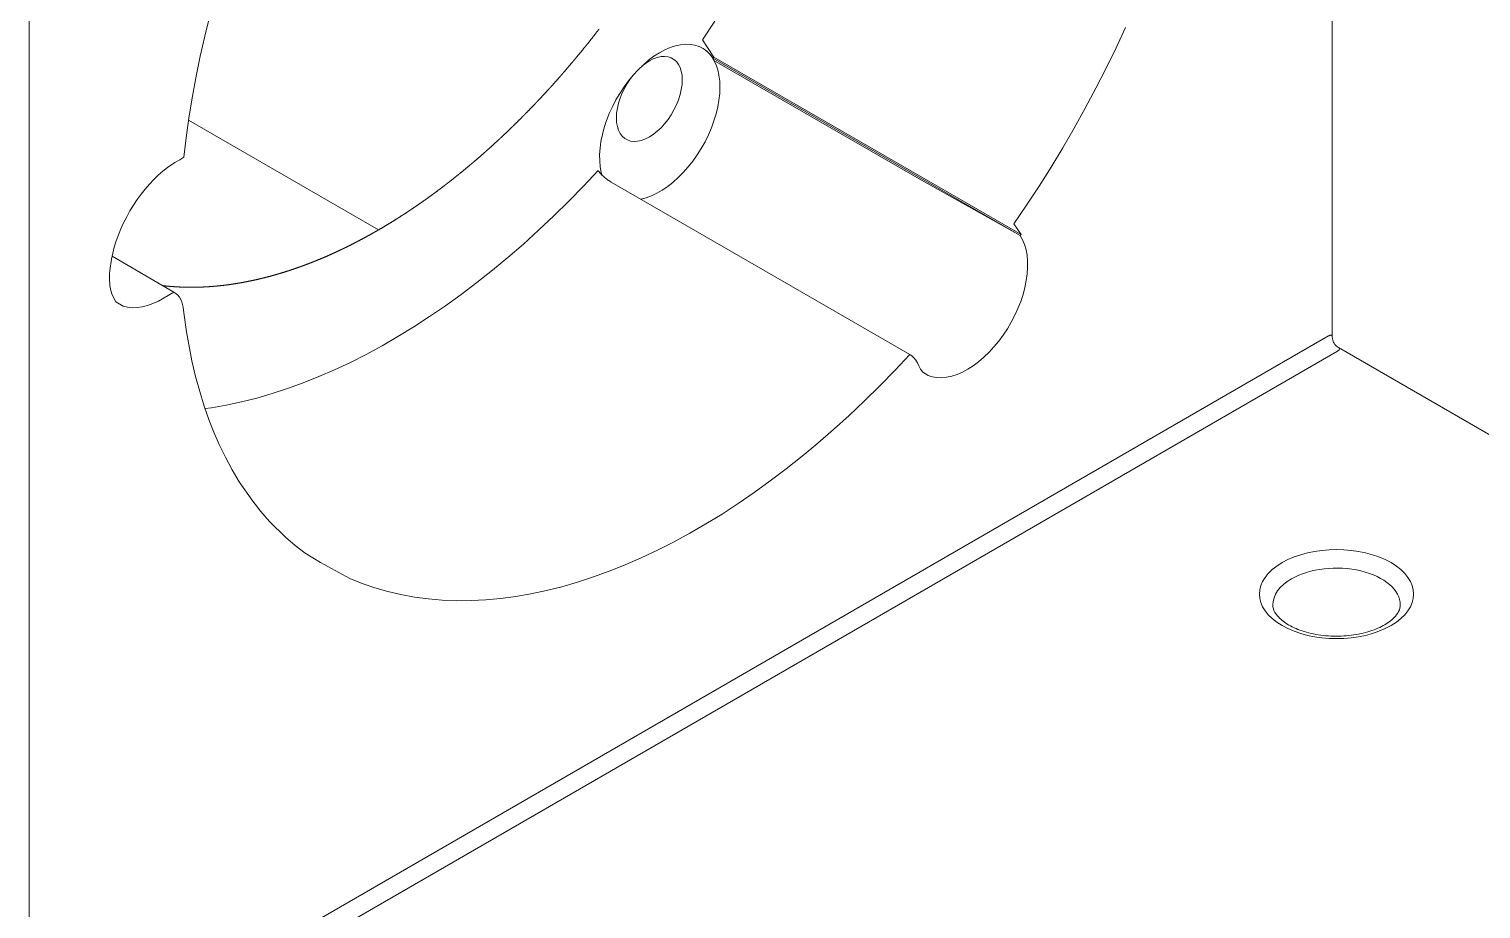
# Model space of a CAD drawing. Header units: inches. Extents: x 0 to 1256, y -61 to 0.
# Drawn here: x 650.61 to 662, y -45.9 to -39.01 of the extents above; entities that cross this region are included whole.
import ezdxf

# ---------------------------------------------------------------- set-up
doc = ezdxf.new("R2010")
doc.units = ezdxf.units.IN
doc.header["$LTSCALE"] = 2
doc.header["$MEASUREMENT"] = 0

msp = doc.modelspace()

# ---------------------------------------------------------------- linework, layer by layer
at = {"linetype": 'Continuous', "lineweight": 0, "extrusion": (8.89617e-17, 0.816497, 0.57735)}
for p, q in [((660.83231, -41.4209), (660.83231, -29.58749)), ((650.61375, -47.44908), (650.61375, -35.21477)), ((652.03187, -38.90603), (651.99241, -39.06427)), ((655.89292, -39.09382), (655.99173, -38.94779)), ((659.13677, -39.15683), (659.21153, -38.99703)), ((651.99241, -39.06427), (651.95643, -39.22178)), ((655.59871, -39.17266), (655.64087, -39.15446)), ((655.68237, -39.14097), (655.64087, -39.15446)), ((655.72289, -39.13232), (655.68237, -39.14097)), ((655.72289, -39.13232), (655.76211, -39.12854)), ((655.76211, -39.12854), (655.7997, -39.12972)), ((655.7997, -39.12972), (655.83537, -39.13578)), ((655.83537, -39.13578), (655.86882, -39.14672)), ((655.8661, -39.14583), (655.87256, -39.14862)), ((655.86882, -39.14672), (655.89979, -39.16241)), ((655.8924, -39.15867), (655.9099, -39.1697)), ((655.98228, -39.22837), (655.89292, -39.09382)), ((659.13677, -39.15683), (659.05897, -39.31569)), ((651.95643, -39.22178), (651.92395, -39.37843)), ((655.43045, -39.28908), (655.47178, -39.25385)), ((655.47738, -39.25833), (655.44626, -39.27846)), ((655.47178, -39.25385), (655.51383, -39.22256)), ((655.5085, -39.24253), (655.47738, -39.25833)), ((655.53917, -39.23132), (655.5085, -39.24253)), ((655.51383, -39.22256), (655.55625, -39.1954)), ((655.56894, -39.22484), (655.53917, -39.23132)), ((655.55625, -39.1954), (655.59871, -39.17266)), ((655.59737, -39.2232), (655.56894, -39.22484)), ((655.62405, -39.22641), (655.59737, -39.2232)), ((655.6486, -39.23445), (655.62405, -39.22641)), ((655.6486, -39.23445), (655.67064, -39.24718)), ((655.67064, -39.24718), (655.68987, -39.26442)), ((655.68987, -39.26442), (655.706, -39.28591)), ((655.89979, -39.16241), (655.92802, -39.18278)), ((655.94073, -39.1955), (655.91688, -39.17474)), ((655.9533, -39.20762), (655.92802, -39.18278)), ((655.94073, -39.1955), (655.92802, -39.18278)), ((655.96413, -39.22293), (655.94073, -39.1955)), ((655.9533, -39.20762), (655.94073, -39.1955)), ((655.9533, -39.20762), (655.97541, -39.23673)), ((655.9533, -39.20762), (655.96413, -39.22293)), ((655.96413, -39.22293), (655.98425, -39.25448)), ((655.97541, -39.23673), (655.96413, -39.22293)), ((655.98228, -39.22837), (655.97541, -39.23673)), ((655.97541, -39.23673), (658.38522, -40.62803)), ((655.97541, -39.23673), (655.98425, -39.25448)), ((655.98228, -39.22837), (658.39208, -40.61967)), ((655.98425, -39.25448), (657.59265, -40.18308)), ((655.98425, -39.25448), (656.00095, -39.28994)), ((651.92395, -39.37843), (651.89502, -39.53409)), ((655.31403, -39.41521), (655.35125, -39.37008)), ((655.34324, -39.3798), (655.33071, -39.39578)), ((655.35125, -39.37008), (655.39016, -39.32792)), ((655.39016, -39.32792), (655.43045, -39.28908)), ((655.44626, -39.27846), (655.41983, -39.29932)), ((655.706, -39.28591), (655.7188, -39.31136)), ((655.72807, -39.34037), (655.7188, -39.31136)), ((655.73369, -39.37255), (655.72807, -39.34037)), ((655.73558, -39.4074), (655.73369, -39.37255)), ((656.00095, -39.28994), (656.01407, -39.32901)), ((656.01407, -39.32901), (656.02352, -39.37137)), ((656.02922, -39.41668), (656.02352, -39.37137)), ((659.05897, -39.31569), (658.97821, -39.47348)), ((655.24582, -39.51294), (655.27879, -39.46296)), ((655.26489, -39.50978), (655.28412, -39.47034)), ((655.27879, -39.46296), (655.31403, -39.41521)), ((655.30617, -39.43215), (655.28412, -39.47034)), ((655.33071, -39.39578), (655.30617, -39.43215)), ((655.72807, -39.48308), (655.7188, -39.5228)), ((655.73369, -39.44442), (655.72807, -39.48308)), ((655.73558, -39.4074), (655.73369, -39.44442)), ((656.02922, -39.41668), (656.03113, -39.46457)), ((656.03113, -39.46457), (656.02922, -39.51467)), ((658.97821, -39.47348), (658.89455, -39.63006)), ((651.89502, -39.53409), (651.86964, -39.68863)), ((655.18773, -39.61795), (655.21539, -39.56474)), ((655.21539, -39.56474), (655.24582, -39.51294)), ((655.23597, -39.59012), (655.22669, -39.62985)), ((655.23597, -39.59012), (655.24876, -39.5499)), ((655.24876, -39.5499), (655.26489, -39.50978)), ((655.68987, -39.60314), (655.67064, -39.64259)), ((655.706, -39.56302), (655.68987, -39.60314)), ((655.7188, -39.5228), (655.706, -39.56302)), ((656.02352, -39.56658), (656.01407, -39.61983)), ((656.02922, -39.51467), (656.02352, -39.56658)), ((651.86964, -39.68863), (651.84785, -39.84189)), ((651.86465, -39.72374), (653.35352, -40.58334)), ((655.12356, -39.78171), (655.14164, -39.72687)), ((655.14164, -39.72687), (655.16308, -39.67216)), ((655.16308, -39.67216), (655.18773, -39.61795)), ((655.21919, -39.70553), (655.22107, -39.66851)), ((655.22107, -39.74038), (655.21919, -39.70553)), ((655.22107, -39.66851), (655.22669, -39.62985)), ((655.62405, -39.71715), (655.59737, -39.75118)), ((655.6486, -39.68078), (655.62405, -39.71715)), ((655.67064, -39.64259), (655.6486, -39.68078)), ((655.98425, -39.72879), (655.96413, -39.78361)), ((656.00095, -39.67406), (655.98425, -39.72879)), ((656.01407, -39.61983), (656.00095, -39.67406)), ((658.89455, -39.63006), (658.80809, -39.78527)), ((651.84785, -39.84189), (651.82766, -40.01444)), ((655.0981, -39.88993), (655.10901, -39.8362)), ((655.10901, -39.8362), (655.12356, -39.78171)), ((655.22669, -39.77255), (655.22107, -39.74038)), ((655.23597, -39.80156), (655.22669, -39.77255)), ((655.24876, -39.82701), (655.23597, -39.80156)), ((655.26489, -39.8485), (655.24876, -39.82701)), ((655.47738, -39.8546), (655.5085, -39.83447)), ((655.5085, -39.83447), (655.53917, -39.81026)), ((655.53917, -39.81026), (655.56894, -39.78236)), ((655.56894, -39.78236), (655.59737, -39.75118)), ((655.94073, -39.83804), (655.91424, -39.89169)), ((655.96413, -39.78361), (655.94073, -39.83804)), ((658.80809, -39.78527), (658.71888, -39.93897)), ((655.0875, -39.99329), (655.09091, -39.94242)), ((655.09091, -39.94242), (655.0981, -39.88993)), ((655.28412, -39.86575), (655.26489, -39.8485)), ((655.30617, -39.87848), (655.28412, -39.86575)), ((655.33071, -39.88651), (655.30617, -39.87848)), ((655.33071, -39.88651), (655.35739, -39.88973)), ((655.35739, -39.88973), (655.38583, -39.88808)), ((655.38583, -39.88808), (655.41559, -39.88161)), ((655.41559, -39.88161), (655.44626, -39.8704)), ((655.44626, -39.8704), (655.47738, -39.8546)), ((655.88489, -39.94407), (655.85291, -39.99482)), ((655.91424, -39.89169), (655.88489, -39.94407)), ((658.71888, -39.93897), (658.62703, -40.09102)), ((651.69883, -40.09387), (651.75565, -40.05526)), ((651.79504, -40.03332), (651.75565, -40.05526)), ((651.82766, -40.01444), (651.79504, -40.03332)), ((655.08791, -40.04212), (655.0875, -39.99329)), ((655.09212, -40.0885), (655.08791, -40.04212)), ((655.81854, -40.04348), (655.78208, -40.08969)), ((655.85291, -39.99482), (655.81854, -40.04348)), ((651.62644, -40.15475), (651.59127, -40.18886)), ((651.66235, -40.12304), (651.62644, -40.15475)), ((651.69883, -40.09387), (651.66235, -40.12304)), ((655.07593, -40.11846), (654.96128, -40.24033)), ((655.07593, -40.11846), (655.0795, -40.12349)), ((655.0795, -40.12349), (655.08384, -40.12908)), ((655.08384, -40.12908), (655.08875, -40.13492)), ((655.08875, -40.13492), (655.09395, -40.14075)), ((655.10011, -40.13206), (655.09212, -40.0885)), ((655.09395, -40.14075), (655.09971, -40.14677)), ((655.09971, -40.14677), (655.10614, -40.15313)), ((655.10624, -40.15322), (655.10011, -40.13206)), ((655.10614, -40.15313), (655.11292, -40.15957)), ((655.11292, -40.15957), (655.11973, -40.16574)), ((655.11973, -40.16574), (655.12679, -40.1718)), ((655.12679, -40.1718), (655.13434, -40.17801)), ((655.13434, -40.17801), (655.14199, -40.18404)), ((655.14199, -40.18404), (655.14936, -40.1896)), ((655.66311, -40.20994), (655.70405, -40.17325)), ((655.74382, -40.13305), (655.70405, -40.17325)), ((655.78208, -40.08969), (655.74382, -40.13305)), ((657.59265, -40.18308), (658.38522, -40.62803)), ((658.62703, -40.09102), (658.53262, -40.24127)), ((651.52382, -40.26368), (651.49186, -40.304)), ((651.55701, -40.22524), (651.52382, -40.26368)), ((651.59127, -40.18886), (651.55701, -40.22524)), ((654.96128, -40.24033), (654.8452, -40.35893)), ((655.14936, -40.1896), (655.15666, -40.1948)), ((655.15666, -40.1948), (655.16418, -40.19988)), ((655.16418, -40.19988), (655.17152, -40.20461)), ((655.1783, -40.20868), (655.17152, -40.20461)), ((655.1783, -40.20868), (657.51926, -41.56023)), ((655.49423, -40.31618), (655.53654, -40.29617)), ((655.53654, -40.29617), (655.57901, -40.27165)), ((655.57901, -40.27165), (655.62131, -40.24281)), ((655.62131, -40.24281), (655.66311, -40.20994)), ((658.43572, -40.38962), (658.53262, -40.24127)), ((651.43224, -40.38954), (651.40486, -40.43435)), ((651.46129, -40.34602), (651.43224, -40.38954)), ((651.49186, -40.304), (651.46129, -40.34602)), ((654.8452, -40.35893), (654.72781, -40.47416)), ((655.40988, -40.34238), (655.4115, -40.34215)), ((655.4115, -40.34215), (655.45244, -40.33157)), ((655.45244, -40.33157), (655.49423, -40.31618)), ((658.43572, -40.38962), (658.33643, -40.53589)), ((651.35562, -40.52695), (651.33399, -40.57432)), ((651.37928, -40.48022), (651.35562, -40.52695)), ((651.40486, -40.43435), (651.37928, -40.48022)), ((654.72781, -40.47416), (654.60921, -40.58592)), ((651.29723, -40.67004), (651.3145, -40.62209)), ((651.33399, -40.57432), (651.3145, -40.62209)), ((654.60921, -40.58592), (654.48953, -40.6941)), ((658.39208, -40.61967), (658.33643, -40.53589)), ((658.38522, -40.62803), (658.39208, -40.61967)), ((658.38522, -40.62803), (658.40398, -40.66118)), ((651.26971, -40.76557), (651.28228, -40.71795)), ((651.28228, -40.71795), (651.29723, -40.67004)), ((654.48953, -40.6941), (654.36886, -40.79859)), ((658.40398, -40.66118), (658.41925, -40.69813)), ((658.41925, -40.69813), (658.43091, -40.73854)), ((658.43091, -40.73854), (658.43886, -40.78213)), ((651.24721, -40.90108), (651.25958, -40.8127)), ((651.25958, -40.8127), (651.26971, -40.76557)), ((651.26449, -40.78986), (651.74999, -41.07016)), ((654.36886, -40.79859), (654.24733, -40.89928)), ((658.43886, -40.78213), (658.44304, -40.82851)), ((658.44342, -40.8773), (658.44304, -40.82851)), ((651.24721, -40.90108), (651.24562, -40.92857)), ((651.24562, -40.92857), (651.24562, -40.96997)), ((651.24761, -41.01868), (651.24562, -40.96997)), ((654.24733, -40.89928), (654.12504, -40.99612)), ((658.42186, -41.03433), (658.43279, -40.98065)), ((658.43999, -40.92815), (658.43279, -40.98065)), ((658.43999, -40.92815), (658.44342, -40.8773)), ((651.24761, -41.01868), (651.25585, -41.05921)), ((651.25585, -41.05921), (651.26532, -41.09234)), ((651.29548, -41.14697), (651.26532, -41.09234)), ((651.62757, -41.14084), (651.74999, -41.07016)), ((651.74999, -41.07016), (651.766, -41.08118)), ((651.766, -41.08118), (651.78023, -41.09465)), ((651.78023, -41.09465), (651.79267, -41.11038)), ((654.00212, -41.089), (653.87867, -41.17782)), ((654.12504, -40.99612), (654.00212, -41.089)), ((658.4073, -41.0888), (658.38922, -41.1436)), ((658.4073, -41.0888), (658.42186, -41.03433)), ((651.29548, -41.14697), (651.35215, -41.17969)), ((651.35215, -41.17969), (651.38656, -41.18872)), ((651.38656, -41.18872), (651.42309, -41.19286)), ((651.42309, -41.19286), (651.46142, -41.19205)), ((651.46142, -41.19205), (651.50127, -41.18632)), ((651.50127, -41.18632), (651.54229, -41.17571)), ((651.54229, -41.17571), (651.58417, -41.16028)), ((651.62771, -41.14093), (651.58417, -41.16028)), ((651.79267, -41.11038), (651.80319, -41.12806)), ((651.80319, -41.12806), (651.81171, -41.14727)), ((651.81171, -41.14727), (651.81831, -41.16777)), ((651.82306, -41.18925), (651.81831, -41.16777)), ((651.82604, -41.21146), (651.82306, -41.18925)), ((653.87867, -41.17782), (653.75481, -41.26248)), ((658.36777, -41.1983), (658.34313, -41.25246)), ((658.38922, -41.1436), (658.36777, -41.1983)), ((651.83082, -41.25215), (651.82604, -41.21146)), ((651.84897, -41.38276), (651.83082, -41.25215)), ((653.75481, -41.26248), (653.63067, -41.34294)), ((658.28506, -41.3574), (658.31548, -41.30563)), ((658.31548, -41.30563), (658.34313, -41.25246)), ((650.61375, -47.29731), (660.8038, -41.41409)), ((651.89145, -41.61024), (651.84897, -41.38276)), ((653.50635, -41.41911), (653.38197, -41.49092)), ((653.63067, -41.34294), (653.50635, -41.41911)), ((658.2521, -41.40736), (658.21688, -41.45508)), ((658.2521, -41.40736), (658.28506, -41.3574)), ((660.8038, -41.41409), (660.8071, -41.41228)), ((660.8071, -41.41228), (660.81022, -41.41077)), ((660.81316, -41.40956), (660.81022, -41.41077)), ((660.81316, -41.40956), (660.81591, -41.40863)), ((660.81591, -41.40863), (660.81847, -41.408)), ((660.81847, -41.408), (660.82083, -41.40767)), ((660.82083, -41.40767), (660.82492, -41.40796)), ((660.82492, -41.40796), (660.82814, -41.40944)), ((660.82814, -41.40944), (660.83045, -41.41209)), ((660.83185, -41.41594), (660.83045, -41.41209)), ((660.83185, -41.41594), (660.83231, -41.4209)), ((660.83244, -41.42627), (660.83231, -41.4209)), ((660.83302, -41.43282), (660.83244, -41.42627)), ((660.83406, -41.43932), (660.83302, -41.43282)), ((650.68261, -47.41657), (660.87265, -41.53334)), ((653.38197, -41.49092), (653.25765, -41.55831)), ((658.10052, -41.58115), (658.14078, -41.54232)), ((658.14078, -41.54232), (658.17967, -41.50019)), ((658.21688, -41.45508), (658.17967, -41.50019)), ((660.83551, -41.44573), (660.83406, -41.43932)), ((660.83802, -41.45383), (660.83551, -41.44573)), ((660.83802, -41.45383), (660.84033, -41.45966)), ((660.84033, -41.45966), (660.84301, -41.46532)), ((660.84301, -41.46532), (660.84605, -41.47081)), ((660.84605, -41.47081), (660.84943, -41.47608)), ((660.84943, -41.47608), (660.85315, -41.48114)), ((660.85315, -41.48114), (660.85718, -41.48595)), ((660.85718, -41.48595), (660.86152, -41.49048)), ((660.86152, -41.49048), (660.86614, -41.49471)), ((660.87381, -41.50069), (660.86614, -41.49471)), ((660.87265, -41.53334), (660.87586, -41.53139)), ((660.87381, -41.50069), (660.88101, -41.50524)), ((660.87586, -41.53139), (660.87873, -41.52944)), ((660.87873, -41.52944), (660.88126, -41.5275)), ((660.88101, -41.50524), (660.88508, -41.50812)), ((660.88101, -41.50524), (666.54997, -44.77822)), ((660.88126, -41.5275), (660.88344, -41.52559)), ((660.88525, -41.52368), (660.88344, -41.52559)), ((660.88508, -41.50812), (660.8877, -41.51126)), ((660.88672, -41.5218), (660.88525, -41.52368)), ((660.88852, -41.51812), (660.88672, -41.5218)), ((660.8877, -41.51126), (660.88884, -41.51459)), ((660.88884, -41.51459), (660.88852, -41.51812)), ((651.92015, -41.73148), (651.89145, -41.61024)), ((653.00965, -41.6795), (653.13351, -41.62118)), ((653.13351, -41.62118), (653.25765, -41.55831)), ((657.40252, -41.68456), (657.51926, -41.56023)), ((657.51926, -41.56023), (657.5358, -41.57013)), ((657.5358, -41.57013), (657.55237, -41.58582)), ((657.55237, -41.58582), (657.56721, -41.60466)), ((657.5801, -41.62588), (657.56721, -41.60466)), ((657.5801, -41.62588), (657.5911, -41.6489)), ((657.5911, -41.6489), (657.60322, -41.6747)), ((657.97479, -41.67479), (658.01719, -41.64765)), ((658.01719, -41.64765), (658.05921, -41.61637)), ((658.05921, -41.61637), (658.10052, -41.58115)), ((651.95236, -41.84965), (651.92015, -41.73148)), ((652.76328, -41.78229), (652.88621, -41.73323)), ((652.88621, -41.73323), (653.00965, -41.6795)), ((657.40252, -41.68456), (657.28432, -41.80555)), ((657.60322, -41.6747), (657.6206, -41.69889)), ((657.66234, -41.72365), (657.6206, -41.69889)), ((657.66234, -41.72365), (657.69579, -41.73455)), ((657.69579, -41.73455), (657.73145, -41.74057)), ((657.73145, -41.74057), (657.76903, -41.74169)), ((657.76903, -41.74169), (657.80823, -41.7379)), ((657.80823, -41.7379), (657.84873, -41.72924)), ((657.84873, -41.72924), (657.89022, -41.71575)), ((657.89022, -41.71575), (657.93235, -41.69755)), ((657.93235, -41.69755), (657.97479, -41.67479)), ((651.98804, -41.96465), (651.95236, -41.84965)), ((652.3988, -41.9011), (652.51947, -41.86627)), ((652.51947, -41.86627), (652.641, -41.82666)), ((652.641, -41.82666), (652.76328, -41.78229)), ((652.02717, -42.07639), (651.98804, -41.96465)), ((651.99448, -41.98306), (652.04314, -41.97659)), ((652.04314, -41.97659), (652.16053, -41.95628)), ((652.16053, -41.95628), (652.27912, -41.93112)), ((652.27912, -41.93112), (652.3988, -41.9011)), ((657.16477, -41.92313), (657.04399, -42.03714)), ((652.06341, -42.16871), (652.02717, -42.07639)), ((657.04399, -42.03714), (656.9221, -42.14753)), ((652.10522, -42.26423), (652.06341, -42.16871)), ((656.79919, -42.25414), (656.9221, -42.14753)), ((652.15433, -42.36528), (652.10522, -42.26423)), ((656.6754, -42.3569), (656.79919, -42.25414)), ((652.20672, -42.46272), (652.15433, -42.36528)), ((652.26235, -42.55643), (652.20672, -42.46272)), ((656.42561, -42.55046), (656.55083, -42.45571)), ((656.55083, -42.45571), (656.6754, -42.3569)), ((652.26235, -42.55643), (652.36722, -42.70834)), ((656.29985, -42.64108), (656.42561, -42.55046)), ((656.17368, -42.72751), (656.29985, -42.64108)), ((652.43212, -42.79026), (652.36722, -42.70834)), ((652.50004, -42.8682), (652.43212, -42.79026)), ((656.0472, -42.80961), (656.17368, -42.72751)), ((652.62412, -42.99059), (652.50004, -42.8682)), ((655.79381, -42.96059), (655.92054, -42.88733)), ((655.92054, -42.88733), (656.0472, -42.80961)), ((652.70063, -43.05601), (652.62412, -42.99059)), ((655.54066, -43.09352), (655.66715, -43.02935)), ((655.66715, -43.02935), (655.79381, -42.96059)), ((652.77991, -43.11719), (652.70063, -43.05601)), ((652.77991, -43.11719), (652.8994, -43.19031)), ((655.41446, -43.15304), (655.54066, -43.09352)), ((652.8994, -43.19031), (653.12962, -43.31486)), ((655.03883, -43.30319), (655.16343, -43.25792)), ((655.16343, -43.25792), (655.28868, -43.20785)), ((655.28868, -43.20785), (655.41446, -43.15304)), ((653.12962, -43.31486), (653.22615, -43.35394)), ((653.22615, -43.35394), (653.32516, -43.38811)), ((654.79204, -43.37914), (654.915, -43.34362)), ((654.915, -43.34362), (655.03883, -43.30319)), ((653.32516, -43.38811), (653.42654, -43.41736)), ((653.42654, -43.41736), (653.5302, -43.44169)), ((653.5302, -43.44169), (653.63606, -43.46101)), ((653.63606, -43.46101), (653.74399, -43.47535)), ((653.74399, -43.47535), (653.85392, -43.48469)), ((653.85392, -43.48469), (653.96573, -43.48903)), ((654.07931, -43.48833), (654.19457, -43.48263)), ((654.19457, -43.48263), (654.31138, -43.47189)), ((654.31138, -43.47189), (654.42965, -43.45618)), ((654.42965, -43.45618), (654.54926, -43.43546)), ((654.54926, -43.43546), (654.67009, -43.40978)), ((654.67009, -43.40978), (654.79204, -43.37914)), ((653.96573, -43.48903), (654.07931, -43.48833))]:
    msp.add_line(p, q, dxfattribs=at)
msp.add_line((657.16477, -41.92313), (657.28432, -41.80555))
at = {"linetype": 'Continuous', "lineweight": 0}
msp.add_ellipse((660.86558, -43.43732), major_axis=(0.60438, 0), ratio=0.57735027, start_param=-3.926990816987241, end_param=2.356194490192345, dxfattribs=at)
at = {"linetype": 'Continuous', "lineweight": 0, "extrusion": (1.70049e-16, 1.66533e-16, -1)}
msp.add_ellipse((660.86558, -43.52253), major_axis=(0.50002, 0), ratio=0.57735027, start_param=-2.35619449, end_param=0, dxfattribs=at)
at = {"linetype": 'Continuous', "lineweight": 0, "extrusion": (-1.77178e-17, 2.22045e-16, -1)}
msp.add_ellipse((660.86558, -43.52253), major_axis=(-0.50002, 0), ratio=0.57735027, start_param=0, end_param=0.78539816, dxfattribs=at)
at = {"linetype": 'Continuous', "lineweight": 0}
for points, weights in [([(655.06388, -39.03419), (655.02861, -39.08021), (654.99229, -39.1252)], [0.999293194274, 0.999165872022, 0.999200530982]), ([(655.08344, -39.00917), (655.0737, -39.02171), (655.06388, -39.03419)], [0.999259663776, 0.999270400927, 0.999293232575]), ([(654.97076, -39.15166), (654.93559, -39.19573), (654.89943, -39.23877)], [0.999235039224, 0.99911008391, 0.999140042949]), ([(654.99229, -39.1252), (654.98157, -39.13848), (654.97076, -39.15166)], [0.999200248824, 0.999210616904, 0.999235087789]), ([(654.87587, -39.26658), (654.84087, -39.30867), (654.80496, -39.34974)], [0.999175733881, 0.999053413971, 0.99907899632]), ([(654.89943, -39.23877), (654.8877, -39.25273), (654.87587, -39.26658)], [0.999140085859, 0.999149783529, 0.9991757852]), ([(654.77931, -39.37883), (654.74455, -39.41893), (654.70895, -39.45804)], [0.999115837535, 0.99899633362, 0.999017866564]), ([(654.80496, -39.34974), (654.79219, -39.36435), (654.77931, -39.37883)], [0.999079102545, 0.999088146498, 0.999115893272]), ([(654.68118, -39.48827), (654.64677, -39.52636), (654.61159, -39.56347)], [0.999055807216, 0.998938085978, 0.998954381992]), ([(654.70895, -39.45804), (654.69513, -39.47323), (654.68118, -39.48827)], [0.999018274319, 0.999026432578, 0.999055862621]), ([(654.5816, -39.59479), (654.54758, -39.63089), (654.51285, -39.66604)], [0.998992271927, 0.998878002939, 0.998891091264]), ([(654.61159, -39.56347), (654.59666, -39.57922), (654.5816, -39.59479)], [0.998953705086, 0.998960959145, 0.998992343793]), ([(654.48066, -39.69827), (654.44714, -39.73236), (654.41298, -39.76552)], [0.998930200364, 0.998817916491, 0.998826141269]), ([(654.51285, -39.66604), (654.49683, -39.68226), (654.48066, -39.69827)], [0.998891857503, 0.998897511191, 0.998930265876]), ([(654.3785, -39.7986), (654.34556, -39.83067), (654.31203, -39.86185)], [0.998864745587, 0.998755097419, 0.998759171521]), ([(654.41298, -39.76552), (654.39582, -39.78218), (654.3785, -39.7986)], [0.998826276923, 0.99883034046, 0.998864811892]), ([(654.21003, -39.955), (654.19055, -39.97233), (654.17088, -39.98936)], [0.998692623615, 0.998692919771, 0.998730925672]), ([(654.2752, -39.89566), (654.24288, -39.92576), (654.21003, -39.955)], [0.998797533187, 0.998691225047, 0.99869213622]), ([(654.31203, -39.86185), (654.2937, -39.87889), (654.2752, -39.89566)], [0.998758459666, 0.998761043567, 0.998797614035]), ([(654.10719, -40.04478), (654.08653, -40.06236), (654.06567, -40.07958)], [0.998623330716, 0.998621734335, 0.998661905533]), ([(654.17088, -39.98936), (654.13928, -40.01749), (654.10719, -40.04478)], [0.998730844229, 0.998627109266, 0.998624061859]), ([(653.95965, -40.16623), (653.9296, -40.19054), (653.89917, -40.21408)], [0.9985945836, 0.998497161107, 0.998488064512]), ([(654.00349, -40.1312), (653.98167, -40.14891), (653.95965, -40.16623)], [0.998557396655, 0.998553073313, 0.998594676244]), ([(654.06567, -40.07958), (654.03479, -40.10579), (654.00349, -40.1312)], [0.998661812054, 0.99856182931, 0.998556367103]), ([(653.79423, -40.2934), (653.77008, -40.31117), (653.74572, -40.32844)], [0.998419944876, 0.998410003439, 0.998455144502]), ([(653.85296, -40.24922), (653.82376, -40.27167), (653.79423, -40.2934)], [0.998524657072, 0.998430606387, 0.998419013744]), ([(653.89917, -40.21408), (653.87618, -40.23187), (653.85296, -40.24922)], [0.998487094016, 0.998480705736, 0.99852476304]), ([(653.63804, -40.40381), (653.61073, -40.42268), (653.58316, -40.4409)], [0.998383586665, 0.998295607126, 0.998278583514]), ([(653.68889, -40.36902), (653.66357, -40.38669), (653.63804, -40.40381)], [0.998348789379, 0.998336190649, 0.998383702582]), ([(653.74572, -40.32844), (653.71745, -40.34907), (653.68889, -40.36902)], [0.998455038495, 0.998363911562, 0.998349365399]), ([(653.47717, -40.50896), (653.44961, -40.52616), (653.42181, -40.54269)], [0.998209346287, 0.99818960451, 0.998240598058]), ([(653.53003, -40.47526), (653.50371, -40.49241), (653.47717, -40.50896)], [0.998311122031, 0.998226991362, 0.998208427671]), ([(653.58316, -40.4409), (653.55671, -40.45838), (653.53003, -40.47526)], [0.998278342563, 0.998262128992, 0.998311241542]), ([(653.26494, -40.63333), (653.2352, -40.64967), (653.20522, -40.66522)], [0.998066558211, 0.998039365162, 0.998094542838]), ([(653.3135, -40.60603), (653.2893, -40.61994), (653.26494, -40.63333)], [0.998168207064, 0.998090234702, 0.998067549409]), ([(653.35352, -40.58334), (653.33357, -40.59486), (653.3135, -40.60603)], [0.998131496895, 0.998131496895, 0.998168342728]), ([(653.42181, -40.54269), (653.38784, -40.56353), (653.35352, -40.58334)], [0.998240475356, 0.998131496895, 0.998131496895]), ([(653.05295, -40.74164), (653.0212, -40.75671), (652.98922, -40.77086)], [0.997927692037, 0.997891702581, 0.997950421256]), ([(653.09708, -40.72018), (653.07508, -40.73113), (653.05295, -40.74164)], [0.998022649838, 0.997951806378, 0.997926972919]), ([(653.15885, -40.68953), (653.12809, -40.70528), (653.09708, -40.72018)], [0.997996995, 0.997965683136, 0.998022794206]), ([(653.20522, -40.66522), (653.1821, -40.67762), (653.15885, -40.68953)], [0.998094400787, 0.99802028317, 0.99799671472]), ([(652.77475, -40.85912), (652.75619, -40.86618), (652.73757, -40.8729)], [0.997803971486, 0.997743081939, 0.997715762735]), ([(652.84218, -40.83338), (652.80858, -40.84679), (652.77475, -40.85912)], [0.997787465219, 0.997741821788, 0.997804136186]), ([(652.88173, -40.81719), (652.862, -40.82547), (652.84218, -40.83338)], [0.997876617067, 0.997812556415, 0.997786052644]), ([(652.94739, -40.78959), (652.91468, -40.80389), (652.88173, -40.81719)], [0.997855362792, 0.997815415686, 0.9978767748]), ([(652.98922, -40.77086), (652.96835, -40.78043), (652.94739, -40.78959)], [0.99795026983, 0.997882636093, 0.997856625138]), ([(652.35417, -40.98202), (652.31647, -40.99017), (652.27861, -40.9968)], [0.997514035866, 0.997387546437, 0.997409038311]), ([(652.42771, -40.96567), (652.39102, -40.97455), (652.35417, -40.98202)], [0.997509315731, 0.997443381016, 0.997514225279]), ([(652.45798, -40.9581), (652.44286, -40.962), (652.42771, -40.96567)], [0.997585132886, 0.997534858095, 0.997507915638]), ([(652.53021, -40.93909), (652.49419, -40.94925), (652.45798, -40.9581)], [0.997575863754, 0.99751587201, 0.997585303108]), ([(652.56276, -40.92962), (652.5465, -40.93449), (652.53021, -40.93909)], [0.997657842443, 0.997604016024, 0.997576685563]), ([(652.6335, -40.90816), (652.59823, -40.91951), (652.56276, -40.92962)], [0.997646589456, 0.997591265144, 0.99765801949]), ([(652.66839, -40.89662), (652.65097, -40.90254), (652.6335, -40.90816)], [0.997729500905, 0.997672447607, 0.99764534995]), ([(652.73757, -40.8729), (652.70309, -40.88533), (652.66839, -40.89662)], [0.997714142115, 0.997664378661, 0.997729669158]), ([(651.66398, -41.02012), (651.66357, -41.02007), (651.66315, -41.02003)], [0.997024743068, 0.997023219206, 0.997021717278]), ([(651.67795, -41.02174), (651.67096, -41.02096), (651.66398, -41.02012)], [0.997000191189, 0.997009540729, 0.997024948305]), ([(651.7579, -41.02861), (651.71791, -41.0262), (651.67795, -41.02174)], [0.997091396258, 0.996946178926, 0.996999106593]), ([(651.77389, -41.02965), (651.76589, -41.02917), (651.7579, -41.02861)], [0.997064891078, 0.997074413875, 0.997091577268]), ([(651.85341, -41.03245), (651.81366, -41.03203), (651.77389, -41.02965)], [0.997159159971, 0.997017081906, 0.997063993426]), ([(651.87156, -41.03273), (651.86249, -41.03264), (651.85341, -41.03245)], [0.997130757565, 0.997140328951, 0.997159404289]), ([(651.95085, -41.03165), (651.91123, -41.03313), (651.87156, -41.03273)], [0.997228676991, 0.997089581224, 0.997132084213]), ([(651.97113, -41.03099), (651.96099, -41.03137), (651.95085, -41.03165)], [0.997198892275, 0.997208129887, 0.9972288608]), ([(652.04966, -41.02619), (652.01044, -41.02948), (651.97113, -41.03099)], [0.997299995949, 0.997163598081, 0.997199927402]), ([(652.07218, -41.02441), (652.06093, -41.02537), (652.04966, -41.02619)], [0.99726826676, 0.997277357863, 0.99730020138]), ([(652.1499, -41.01609), (652.11109, -41.0211), (652.07218, -41.02441)], [0.997369827118, 0.99723599699, 0.9972665953]), ([(652.17475, -41.01301), (652.16233, -41.01463), (652.1499, -41.01609)], [0.997337337504, 0.997345509492, 0.997369991222]), ([(652.25144, -41.00136), (652.21316, -41.00798), (652.17475, -41.01301)], [0.997442802812, 0.997312963529, 0.997339141794]), ([(652.27861, -40.9968), (652.26503, -40.99918), (652.25144, -41.00136)], [0.99740867832, 0.997416321078, 0.99744299532])]:
    msp.add_rational_spline(points, weights, degree=2, dxfattribs=at)
msp.add_open_spline([(661.3656, -43.52253), (661.3656, -43.53858), (661.36192, -43.55498), (661.3408, -43.59639), (661.31983, -43.62222), (661.26183, -43.66774), (661.22857, -43.68754), (661.15053, -43.72185), (661.10569, -43.73632), (661.00837, -43.75762), (660.95577, -43.7643), (660.84868, -43.7685), (660.7942, -43.76594), (660.68993, -43.75187), (660.64014, -43.74039), (660.55121, -43.71058), (660.51193, -43.69236), (660.44774, -43.65285), (660.42263, -43.63166), (660.38612, -43.58998), (660.37535, -43.56989), (660.36693, -43.54177), (660.36555, -43.53213), (660.36555, -43.52253)], degree=3, knots=[5.49778714, 5.49778714, 5.49778714, 5.49778714, 5.78412846, 5.78412846, 6.1320696, 6.1320696, 6.41776841, 6.41776841, 6.70614355, 6.70614355, 7.00067565, 7.00067565, 7.29821602, 7.29821602, 7.59460554, 7.59460554, 7.88586951, 7.88586951, 8.17118999, 8.17118999, 8.46808481, 8.46808481, 8.6393798, 8.6393798, 8.6393798, 8.6393798], dxfattribs=at)

doc.saveas('drawing.dxf')
